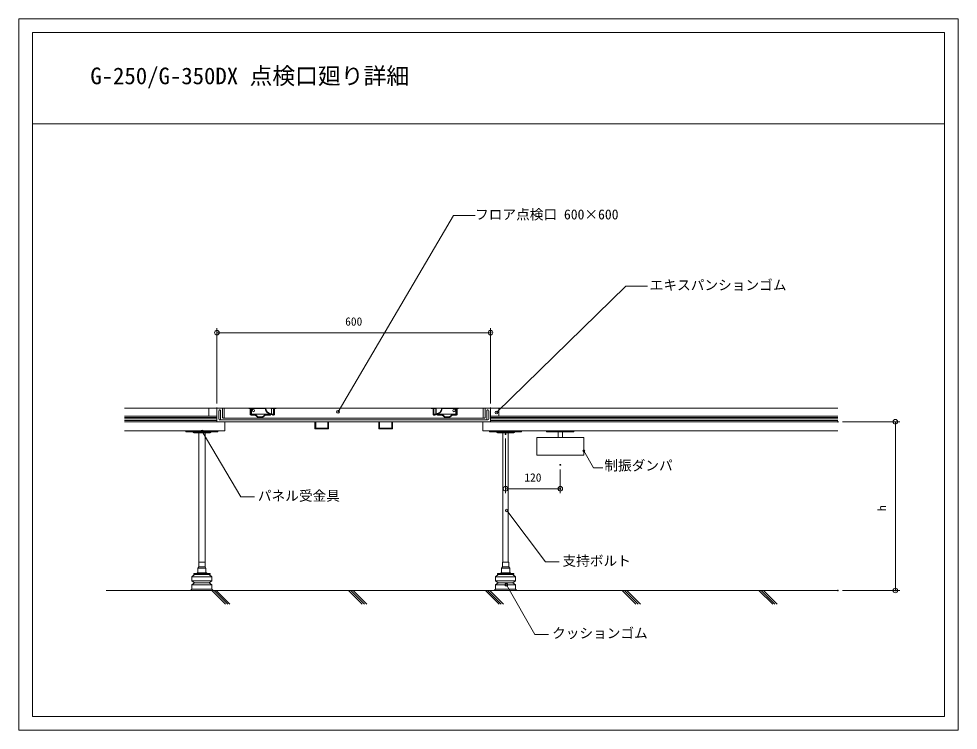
# Model space of a CAD drawing. Units: millimetres, scale not verified. Extents: x -1030 to 1030, y -780 to 780.
import ezdxf
from ezdxf.enums import TextEntityAlignment as Align

# ---------------------------------------------------------------- set-up
doc = ezdxf.new("R2010")
doc.units = ezdxf.units.MM
doc.header["$LTSCALE"] = 2
doc.header["$PDMODE"] = 32
doc.header["$PDSIZE"] = 1.6
for name, color, linetype, lineweight in [('0-0_0', 7, 'Continuous', 9), ('0-1_WAKU', 4, 'Continuous', 18), ('0-4_納まり', 7, 'Continuous', 18), ('0-6_納まり文字', 7, 'Continuous', 9), ('0-7_UFG納まり文字', 7, 'Continuous', 9), ('0-8_UFG納まり', 7, 'Continuous', 18), ('0-F_0０グルプ-1水色実線', 7, 'Continuous', 18), ('1-0_点検口', 7, 'Continuous', 18), ('2-7_waku2', 7, 'Continuous', 18)]:
    doc.layers.add(name, color=color, linetype=linetype, lineweight=lineweight)
doc.layers.add('0-2_DEFPOINTS', color=7, linetype='Continuous')
doc.styles.add('ＭＳ ゴシック', font='')
doc.styles.get('ＭＳ ゴシック').set_extended_font_data('MS Gothic')

# ---------------------------------------------------------------- blocks, each defined once
blk = doc.blocks.new('_Origin')
at = {"layer": '0-0_0'}
blk.add_line((0, 0), (-1, 0), dxfattribs=at)
blk.add_circle((0, 0), 0.5, dxfattribs=at)
blk = doc.blocks.new('D4')
at = {"layer": '0-2_DEFPOINTS'}
for p in [(3889.471, 6670.623), (3289.471, 6505.413), (3889.471, 6505.413)]:
    blk.add_point(p, dxfattribs=at)
at = {"layer": '0-4_納まり', "lineweight": 9}
for p, q in [((3289.471, 6515.413), (3289.471, 6680.623)), ((3889.471, 6515.413), (3889.471, 6680.623)), ((3299.471, 6670.623), (3879.471, 6670.623))]:
    blk.add_line(p, q, dxfattribs=at)
at = {"layer": '0-4_納まり', "xscale": 10, "yscale": 10, "rotation": 180}
blk.add_blockref('_Origin', (3289.471, 6670.623), dxfattribs=at)
at = {"layer": '0-4_納まり', "xscale": 10, "yscale": 10}
blk.add_blockref('_Origin', (3889.471, 6670.623), dxfattribs=at)
at = {"layer": '0-4_納まり', "style": 'ＭＳ ゴシック'}
blk.add_text('600', height=18.33, dxfattribs=at).set_placement((3570.721, 6680.623), align=Align.BOTTOM_LEFT)
blk = doc.blocks.new('点検口')
at = {"layer": '0-4_納まり'}
blk.add_line((3735.783, 937.954), (3135.783, 937.954), dxfattribs=at)
at = {"layer": '0-F_0０グルプ-1水色実線'}
blk.add_line((3735.783, 937.954), (3735.783, 907.954), dxfattribs=at)
at = {"layer": '1-0_点検口'}
for p, q in [((3135.783, 937.954), (3135.783, 907.954)), ((3135.783, 937.954), (3735.783, 937.954)), ((3143.783, 931.954), (3143.783, 911.954)), ((3147.783, 917.954), (3147.783, 937.954)), ((3151.783, 937.954), (3151.783, 915.954)), ((3205.783, 937.954), (3207.744, 937.954)), ((3207.744, 937.954), (3216.033, 937.954)), ((3208.744, 935.954), (3208.744, 924.154)), ((3209.744, 935.954), (3209.744, 924.154)), ((3210.783, 932.704), (3210.783, 924.454)), ((3211.783, 932.704), (3211.783, 924.454)), ((3242.292, 937.954), (3216.033, 937.954)), ((3241.82, 936.954), (3216.033, 936.954)), ((3254.783, 937.954), (3242.292, 937.954)), ((3254.783, 936.954), (3259.783, 936.954)), ((3255.283, 935.954), (3255.283, 924.454)), ((3259.783, 924.454), (3259.783, 936.954)), ((3260.783, 924.154), (3260.783, 935.954)), ((3261.821, 924.154), (3261.821, 935.954)), ((3262.783, 937.954), (3265.783, 937.954)), ((3608.783, 937.954), (3605.783, 937.954)), ((3608.744, 936.954), (3605.783, 936.954)), ((3609.744, 924.154), (3609.744, 935.954)), ((3610.783, 924.154), (3610.783, 935.954)), ((3616.783, 936.954), (3611.783, 936.954)), ((3611.783, 924.454), (3611.783, 936.954)), ((3615.783, 935.954), (3615.783, 924.454)), ((3616.283, 935.954), (3616.283, 924.454)), ((3616.783, 937.954), (3629.273, 937.954)), ((3629.273, 937.954), (3655.533, 937.954)), ((3629.746, 936.954), (3655.533, 936.954)), ((3663.821, 937.954), (3655.533, 937.954)), ((3659.783, 932.704), (3659.783, 924.454)), ((3660.783, 932.704), (3660.783, 924.454)), ((3661.821, 935.954), (3661.821, 924.154)), ((3662.821, 935.954), (3662.821, 924.154)), ((3665.783, 937.954), (3663.821, 937.954)), ((3719.783, 937.954), (3719.783, 915.954)), ((3723.783, 917.954), (3723.783, 937.954)), ((3727.783, 931.954), (3727.783, 911.954)), ((3185.783, 907.954), (3135.783, 907.954)), ((3350.783, 907.954), (3137.783, 907.954)), ((3729.783, 911.954), (3141.783, 911.954)), ((3149.783, 915.954), (3721.783, 915.954)), ((3733.783, 907.954), (3161.783, 907.954)), ((3210.744, 923.154), (3219.502, 923.154)), ((3210.744, 922.154), (3219.502, 922.154)), ((3210.783, 924.454), (3259.783, 924.454)), ((3221.669, 921.229), (3224.987, 917.763)), ((3222.391, 921.92), (3225.71, 918.454)), ((3225.71, 918.454), (3235.856, 918.454)), ((3225.71, 917.454), (3235.856, 917.454)), ((3235.856, 918.454), (3239.175, 921.92)), ((3236.578, 917.763), (3239.897, 921.229)), ((3242.064, 923.154), (3252.223, 923.154)), ((3242.064, 922.154), (3251.467, 922.154)), ((3258.342, 923.154), (3259.783, 923.154)), ((3259.098, 922.154), (3259.821, 922.154)), ((3615.783, 924.454), (3610.783, 924.454)), ((3612.467, 922.154), (3611.744, 922.154)), ((3660.783, 924.454), (3611.783, 924.454)), ((3613.223, 923.154), (3611.783, 923.154)), ((3629.502, 923.154), (3619.342, 923.154)), ((3629.502, 922.154), (3620.098, 922.154)), ((3634.987, 917.763), (3631.669, 921.229)), ((3635.71, 918.454), (3632.391, 921.92)), ((3645.856, 918.454), (3635.71, 918.454)), ((3645.856, 917.454), (3635.71, 917.454)), ((3649.175, 921.92), (3645.856, 918.454)), ((3649.897, 921.229), (3646.578, 917.763)), ((3660.821, 923.154), (3652.064, 923.154)), ((3660.821, 922.154), (3652.064, 922.154)), ((3685.783, 907.954), (3735.783, 907.954))]:
    blk.add_line(p, q, dxfattribs=at)
for points in [[(3139.783, 931.954), (3139.783, 913.954), (3139.783, 931.954)], [(3205.783, 937.954), (3205.783, 936.954), (3207.744, 936.954)], [(3265.783, 937.954), (3254.783, 937.954), (3254.783, 935.954), (3255.783, 935.954), (3255.783, 924.454), (3260.783, 924.454)], [(3262.821, 936.954), (3265.783, 936.954), (3265.783, 937.954)], [(3605.783, 936.954), (3605.783, 937.954), (3616.783, 937.954), (3616.783, 935.954), (3615.783, 935.954)], [(3665.783, 937.954), (3665.783, 936.954), (3663.821, 936.954)], [(3731.783, 931.954), (3731.783, 913.954), (3731.783, 931.954)], [(3380.783, 907.954), (3380.783, 892.154), (3350.783, 892.154), (3350.783, 907.954)], [(3379.183, 907.954), (3379.183, 893.754), (3352.383, 893.754), (3352.383, 907.954)], [(3490.783, 907.954), (3490.783, 892.154), (3520.783, 892.154), (3520.783, 907.954)], [(3519.183, 907.954), (3519.183, 893.754), (3492.383, 893.754), (3492.383, 907.954)]]:
    blk.add_lwpolyline(points, dxfattribs=at)
for centre in [(3216.033, 932.454), (3655.533, 932.454)]:
    blk.add_circle(centre, 2.5, dxfattribs=at)
for centre, radius, start, end in [((3141.783, 931.954), 2, 90.0227, 179.99913), ((3141.783, 931.954), 2, 0.001, 90.0035), ((3207.744, 935.954), 2, 0, 90), ((3207.744, 935.954), 1, 0, 90), ((3216.033, 932.704), 5.25, 90, 180), ((3216.033, 932.704), 4.25, 90, 180), ((3255.283, 937.954), 13.5, 184.24802, 270), ((3242.292, 937.454), 0.5, 2.20423, 90), ((3255.283, 937.954), 12.5, 182.20423, 270), ((3262.783, 935.954), 2, 90, 180), ((3262.821, 935.954), 1, 90, 180), ((3608.744, 935.954), 1, 0, 90), ((3608.783, 935.954), 2, 0, 90), ((3616.283, 937.954), 12.5, 270, 357.79577), ((3616.283, 937.954), 13.5, 270, 355.75198), ((3629.273, 937.454), 0.5, 90, 177.79577), ((3655.533, 932.704), 5.25, 0, 90), ((3655.533, 932.704), 4.25, 0, 90), ((3663.821, 935.954), 2, 90, 180), ((3663.821, 935.954), 1, 90, 180), ((3729.783, 931.954), 2, 89.9965, 179.999), ((3729.783, 931.954), 2, 0.00087, 89.9773), ((3137.783, 909.954), 2, 180.005, 270.003), ((3141.783, 913.954), 2, 180, 269.977), ((3149.783, 917.954), 2, 179.9965, 270.003), ((3210.744, 924.154), 2, 180, 270), ((3210.744, 924.154), 1, 180, 270), ((3219.502, 919.154), 4, 43.75464, 90), ((3219.502, 919.154), 3, 43.75464, 90), ((3225.71, 918.454), 1, 223.75464, 270), ((3235.856, 918.454), 1, 270, 316.24536), ((3242.064, 919.154), 4, 90, 136.24536), ((3242.064, 919.154), 3, 90, 136.24536), ((3251.467, 925.154), 3, 270, 307.62719), ((3255.283, 920.204), 4.25, 43.95695, 136.04305), ((3255.283, 920.204), 3.25, 52.37281, 127.62719), ((3259.098, 925.154), 3, 232.37281, 270), ((3259.783, 924.154), 1, 270, 360), ((3259.821, 924.154), 2, 270, 0), ((3611.744, 924.154), 2, 180, 270), ((3611.783, 924.154), 1, 180, 270), ((3612.467, 925.154), 3, 270, 307.62719), ((3616.283, 920.204), 4.25, 43.95695, 136.04305), ((3616.283, 920.204), 3.25, 52.37281, 127.62719), ((3620.098, 925.154), 3, 232.37281, 270), ((3629.502, 919.154), 4, 43.75464, 90), ((3629.502, 919.154), 3, 43.75464, 90), ((3635.71, 918.454), 1, 223.75464, 270), ((3645.856, 918.454), 1, 270, 316.24536), ((3652.064, 919.154), 4, 90, 136.24536), ((3652.064, 919.154), 3, 90, 136.24536), ((3660.821, 924.154), 1, 270, 0), ((3660.821, 924.154), 2, 270, 0), ((3721.783, 917.954), 2, 269.997, 0.0035), ((3729.783, 913.954), 2, 270.023, 0), ((3733.783, 909.954), 2, 269.997, 359.995)]:
    blk.add_arc(centre, radius, start, end, dxfattribs=at)
blk = doc.blocks.new('D8')
at = {"layer": '0-2_DEFPOINTS'}
for p in [(3922.471, 6448.413), (4042.471, 6380.734), (4042.471, 6328.466)]:
    blk.add_point(p, dxfattribs=at)
at = {"layer": '0-4_納まり', "lineweight": 9}
for p, q in [((3922.471, 6438.413), (3922.471, 6318.466)), ((4042.471, 6370.734), (4042.471, 6318.466)), ((3932.471, 6328.466), (4032.471, 6328.466))]:
    blk.add_line(p, q, dxfattribs=at)
at = {"layer": '0-4_納まり', "xscale": 10, "yscale": 10, "rotation": 180}
blk.add_blockref('_Origin', (3922.471, 6328.466), dxfattribs=at)
at = {"layer": '0-4_納まり', "xscale": 10, "yscale": 10}
blk.add_blockref('_Origin', (4042.471, 6328.466), dxfattribs=at)
at = {"layer": '0-4_納まり', "style": 'ＭＳ ゴシック'}
blk.add_text('120', height=18.33, dxfattribs=at).set_placement((3963.721, 6338.466), align=Align.BOTTOM_LEFT)

msp = doc.modelspace()

# ---------------------------------------------------------------- linework, layer by layer
at = {"layer": '0-1_WAKU'}
for p, q in [((-999.955, 749.965), (1000.045, 749.965)), ((-999.955, 749.965), (-999.955, -750.035)), ((1000.045, 749.965), (1000.045, -750.035)), ((-999.955, 549.965), (1000.045, 549.965)), ((-999.955, -750.035), (1000.045, -750.035))]:
    msp.add_line(p, q, dxfattribs=at)
at = {"layer": '0-4_納まり'}
for p, q in [((-798.469, -73.609), (766.045, -73.609)), ((-798.469, -91.609), (-595.469, -91.609)), ((4.531, -91.609), (766.045, -91.609)), ((-798.469, -103.609), (-595.469, -103.609)), ((-578.469, -103.609), (-578.469, -123.609)), ((-12.469, -103.609), (-12.469, -123.609)), ((4.531, -103.609), (766.045, -103.609)), ((-798.469, -123.609), (-578.469, -123.609)), ((-635.469, -415.609), (-635.469, -127.609)), ((-621.469, -415.609), (-621.469, -127.609)), ((-12.469, -123.609), (766.045, -123.609)), ((106.031, -137.909), (106.031, -176.909)), ((209.031, -137.909), (106.031, -137.909)), ((187.531, -123.609), (127.531, -123.609)), ((127.531, -123.609), (127.531, -125.909)), ((127.531, -125.909), (187.531, -125.909)), ((152.531, -137.909), (152.531, -125.909)), ((162.531, -137.909), (162.531, -125.909)), ((187.531, -125.909), (187.531, -123.609)), ((209.031, -176.909), (209.031, -137.909)), ((106.031, -176.909), (209.031, -176.909)), ((766.045, -473.609), (-838.472, -473.609)), ((-606.816, -473.609), (-576.816, -503.609)), ((-601.816, -473.609), (-571.816, -503.609)), ((-596.816, -473.609), (-566.816, -503.609)), ((-306.816, -473.609), (-276.816, -503.609)), ((-301.816, -473.609), (-271.816, -503.609)), ((-296.816, -473.609), (-266.816, -503.609)), ((-6.816, -473.609), (23.184, -503.609)), ((-1.816, -473.609), (28.184, -503.609)), ((3.184, -473.609), (33.184, -503.609)), ((293.184, -473.609), (323.184, -503.609)), ((298.184, -473.609), (328.184, -503.609)), ((303.184, -473.609), (333.184, -503.609)), ((593.184, -473.609), (623.184, -503.609)), ((598.184, -473.609), (628.184, -503.609)), ((603.184, -473.609), (633.184, -503.609))]:
    msp.add_line(p, q, dxfattribs=at)
at = {"layer": '0-4_納まり', "lineweight": 9}
for p, q in [((-798.469, -94.609), (-595.469, -94.609)), ((-798.469, -97.609), (-595.469, -97.609)), ((-798.469, -100.609), (-595.469, -100.609)), ((4.531, -94.609), (766.045, -94.609)), ((4.531, -97.609), (766.045, -97.609)), ((4.531, -100.609), (766.045, -100.609)), ((776.045, -103.609), (902.267, -103.609)), ((892.267, -113.609), (892.267, -463.61)), ((776.045, -473.61), (902.267, -473.61))]:
    msp.add_line(p, q, dxfattribs=at)
for points in [[(-613.469, -73.609), (-595.469, -73.609), (-595.469, -91.609), (-613.469, -91.609)], [(4.531, -73.609), (22.531, -73.609), (22.531, -91.609), (4.531, -91.609)]]:
    msp.add_lwpolyline(points, close=True, dxfattribs=at)
at = {"layer": '0-4_納まり'}
msp.add_lwpolyline([(-663.469, -123.609), (-663.469, -125.609), (-593.469, -125.609), (-593.469, -123.609)], close=True, dxfattribs=at)
msp.add_lwpolyline([(-610.469, -127.609), (-628.469, -127.609), (-646.469, -127.609)], dxfattribs=at)
for centre, start, end in [((-646.469, -125.609), 180, 270), ((-610.469, -125.609), 270, 0)]:
    msp.add_arc(centre, 2, start, end, dxfattribs=at)
for p in [(766.045, -103.609), (766.045, -473.61), (892.267, -473.61)]:
    msp.add_point(p, dxfattribs=at)
at = {"layer": '0-6_納まり文字'}
msp.add_circle((-329.922, -81.611), 3, dxfattribs=at)
at = {"layer": '0-7_UFG納まり文字'}
for p, q in [((-329.922, -81.611), (-76.689, 348.401)), ((-76.689, 348.401), (-29.445, 348.401)), ((-627.577, -124.824), (-543.29, -268.548)), ((209.031, -167.496), (230.469, -204.627)), ((230.469, -204.627), (250.469, -204.627)), ((-543.29, -268.548), (-513.29, -268.548)), ((40.434, -298.027), (124.72, -411.035)), ((124.72, -411.035), (154.72, -411.035))]:
    msp.add_line(p, q, dxfattribs=at)
for points in [[(17.413, -83.248), (301.187, 193.546), (348.431, 193.546)], [(39.189, -461.186), (101.914, -569.828), (131.914, -569.828)]]:
    msp.add_lwpolyline(points, dxfattribs=at)
for centre, radius in [((17.413, -83.248), 3), ((-627.577, -124.875), 3), ((209.031, -167.496), 2), ((40.434, -298.078), 3), ((39.189, -461.186), 3)]:
    msp.add_circle(centre, radius, dxfattribs=at)
at = {"layer": '0-8_UFG納まり'}
for p, q in [((72.531, -123.609), (2.531, -123.609)), ((2.531, -123.609), (2.531, -125.609)), ((2.531, -125.609), (72.531, -125.609)), ((37.531, -127.609), (19.531, -127.609)), ((31.531, -411.609), (31.531, -127.609)), ((55.531, -127.609), (37.531, -127.609)), ((43.531, -411.609), (43.531, -127.609)), ((72.531, -125.609), (72.531, -123.609)), ((-635.469, -411.609), (-621.469, -411.609)), ((-621.469, -411.609), (-621.469, -421.609)), ((30.531, -411.609), (44.531, -411.609)), ((44.531, -411.609), (44.531, -421.609)), ((-637.469, -424.609), (-635.469, -421.609)), ((-619.469, -424.609), (-637.469, -424.609)), ((-637.469, -434.609), (-637.469, -424.609)), ((-621.469, -421.609), (-619.469, -424.609)), ((-619.469, -434.609), (-619.469, -424.609)), ((28.531, -424.609), (30.531, -421.609)), ((46.531, -424.609), (28.531, -424.609)), ((28.531, -434.609), (28.531, -424.609)), ((44.531, -421.609), (46.531, -424.609)), ((46.531, -434.609), (46.531, -424.609)), ((-650.469, -443.609), (-644.469, -438.609)), ((-650.469, -443.609), (-606.469, -443.609)), ((-650.469, -452.609), (-650.469, -443.609)), ((-606.469, -452.609), (-650.469, -452.609)), ((-644.469, -456.609), (-650.469, -452.609)), ((-646.469, -436.609), (-628.469, -436.609)), ((-646.469, -438.609), (-646.469, -436.609)), ((-610.469, -438.609), (-646.469, -438.609)), ((-638.969, -436.609), (-638.969, -434.609)), ((-617.969, -434.609), (-638.869, -434.609)), ((-628.469, -434.609), (-619.469, -434.609)), ((-628.469, -436.609), (-610.469, -436.609)), ((-617.969, -436.609), (-617.969, -434.609)), ((-612.469, -438.609), (-606.469, -443.609)), ((-606.469, -452.609), (-612.469, -456.609)), ((-610.469, -436.609), (-610.469, -438.609)), ((-606.469, -443.609), (-606.469, -452.609)), ((15.531, -443.609), (21.531, -438.609)), ((15.531, -443.609), (59.531, -443.609)), ((15.531, -452.609), (15.531, -443.609)), ((59.531, -452.609), (15.531, -452.609)), ((21.531, -456.609), (15.531, -452.609)), ((19.531, -436.609), (37.531, -436.609)), ((19.531, -438.609), (19.531, -436.609)), ((55.531, -438.609), (19.531, -438.609)), ((27.031, -436.609), (27.031, -434.609)), ((48.031, -434.609), (27.131, -434.609)), ((37.531, -434.609), (46.531, -434.609)), ((37.531, -436.609), (55.531, -436.609)), ((48.031, -436.609), (48.031, -434.609)), ((53.531, -438.609), (59.531, -443.609)), ((59.531, -452.609), (53.531, -456.609)), ((55.531, -436.609), (55.531, -438.609)), ((59.531, -443.609), (59.531, -452.609)), ((-653.469, -473.609), (-650.469, -470.609)), ((-603.469, -473.609), (-653.469, -473.609)), ((-650.469, -461.609), (-644.469, -456.609)), ((-650.469, -461.609), (-606.469, -461.609)), ((-650.469, -470.609), (-650.469, -461.609)), ((-650.469, -470.609), (-606.469, -470.609)), ((-644.469, -456.609), (-612.469, -456.609)), ((-612.469, -456.609), (-606.469, -461.609)), ((12.531, -473.609), (15.531, -470.609)), ((62.531, -473.609), (12.531, -473.609)), ((15.531, -461.609), (21.531, -456.609)), ((15.531, -461.609), (59.531, -461.609)), ((15.531, -470.609), (15.531, -461.609)), ((15.531, -470.609), (59.531, -470.609)), ((21.531, -456.609), (53.531, -456.609)), ((53.531, -456.609), (59.531, -461.609))]:
    msp.add_line(p, q, dxfattribs=at)
for points in [[(-621.469, -421.609), (-635.469, -421.609), (-635.469, -411.609)], [(44.531, -421.609), (30.531, -421.609), (30.531, -411.609)], [(-606.469, -461.609), (-606.469, -470.609), (-603.469, -473.609)], [(59.531, -461.609), (59.531, -470.609), (62.531, -473.609)]]:
    msp.add_lwpolyline(points, dxfattribs=at)
for centre, start, end in [((19.531, -125.609), 180, 270), ((55.531, -125.609), 270, 0)]:
    msp.add_arc(centre, 2, start, end, dxfattribs=at)
at = {"layer": '2-7_waku2'}
msp.add_lwpolyline([(-1029.955, 779.965), (1030.045, 779.965), (1030.045, -780.035), (-1029.955, -780.035)], close=True, dxfattribs=at)

# ---------------------------------------------------------------- block references
at = {"layer": '0-4_納まり'}
for name, p in [('D4', (-3884.94, -6579.022)), ('点検口', (-3731.251, -1011.563)), ('D8', (-3884.94, -6579.022))]:
    msp.add_blockref(name, p, dxfattribs=at)
at = {"layer": '0-4_納まり', "xscale": 10, "yscale": 10}
for p, rotation in [((892.267, -103.609), 90), ((892.267, -473.61), 270)]:
    msp.add_blockref('_Origin', p, dxfattribs=dict(at, rotation=rotation))

# ---------------------------------------------------------------- texts
at = {"layer": '0-4_納まり', "style": 'ＭＳ ゴシック'}
msp.add_text('h', height=18.33, rotation=90, dxfattribs=at).set_placement((877.552, -299.452), align=Align.BOTTOM_LEFT)
at = {"layer": '0-6_納まり文字', "style": 'ＭＳ ゴシック'}
for s, height, p in [('G-250/G-350DX 点検口廻り詳細', 36.66, (-873.135, 625.417)), ('フロア点検口 600×600', 21.99, (-29.445, 333.401)), ('エキスパンションゴム', 21.99, (353.483, 178.496)), ('パネル受金具', 21.99, (-505.79, -283.548)), ('支持ボルト', 21.99, (162.22, -426.035)), ('クッションゴム', 21.99, (139.414, -584.828))]:
    msp.add_text(s, height=height, dxfattribs=at).set_placement(p, align=Align.BOTTOM_LEFT)
at = {"layer": '0-7_UFG納まり文字', "style": 'ＭＳ ゴシック'}
msp.add_text('制振ダンパ', height=21.99, dxfattribs=at).set_placement((253.977, -217.11), align=Align.BOTTOM_LEFT)

doc.saveas('drawing.dxf')
